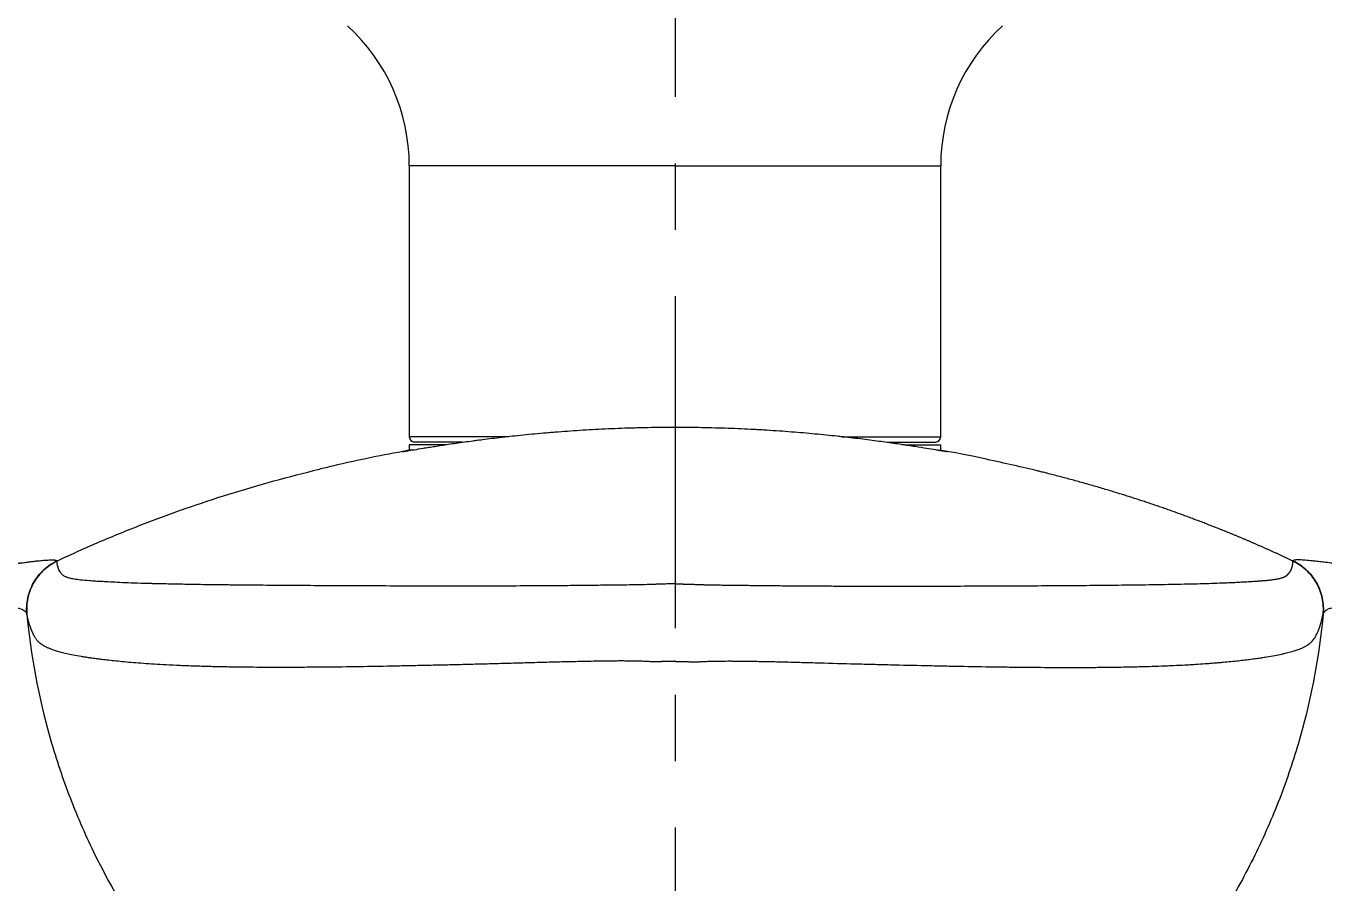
# Model space of a CAD drawing. Extents: x 1171 to 2300, y 0 to 827.
# Drawn here: x 1423.33 to 1472.18, y 258.04 to 290.29 of the extents above; entities that cross this region are included whole.
import ezdxf

# ---------------------------------------------------------------- set-up
doc = ezdxf.new("R2010")
doc.units = 0
doc.header["$LTSCALE"] = 10
doc.header["$MEASUREMENT"] = 0
doc.linetypes.add('CENTER', pattern=[2, 1.25, -0.25, 0.25, -0.25])
doc.layers.add('1', color=7, linetype='CONTINUOUS')

msp = doc.modelspace()

# ---------------------------------------------------------------- linework, layer by layer
at = {"layer": '1', "color": 1, "linetype": 'CENTER', "lineweight": -3}
msp.add_line((1447.754, 340.123), (1447.754, 182.282), dxfattribs=at)
at = {"layer": '1', "color": 7, "linetype": 'Continuous', "lineweight": -3}
for p, q in [((1437.754, 285.033), (1437.754, 274.833)), ((1447.754, 285.033), (1437.754, 285.033)), ((1447.754, 285.033), (1457.754, 285.033)), ((1457.754, 274.833), (1457.754, 285.033)), ((1441.493, 274.833), (1437.754, 274.833)), ((1439.755, 274.633), (1437.954, 274.633)), ((1454.037, 274.833), (1457.754, 274.833)), ((1455.746, 274.633), (1457.554, 274.633)), ((1437.754, 274.533), (1437.754, 274.315)), ((1439.142, 274.533), (1437.754, 274.533)), ((1456.467, 274.533), (1457.754, 274.533)), ((1457.754, 274.314), (1457.754, 274.533))]:
    msp.add_line(p, q, dxfattribs=at)
for centre, radius, start, end in [((1430.637, 285.033), 7.117, 0, 47.6589), ((1464.871, 285.033), 7.117, 132.3411, 180), ((1437.954, 274.833), 0.2, 180, 270), ((1457.554, 274.833), 0.2, 270, 0)]:
    msp.add_arc(centre, radius, start, end, dxfattribs=at)
for points, knots in [([(1437.504, 274.275), (1437.504, 274.275), (1437.508, 274.275), (1437.52, 274.276), (1437.528, 274.278), (1437.538, 274.279), (1437.545, 274.28), (1437.549, 274.281), (1437.586, 274.286), (1437.636, 274.295), (1437.766, 274.316), (1437.848, 274.33), (1438.042, 274.362), (1438.154, 274.381), (1438.315, 274.408), (1438.348, 274.413), (1438.417, 274.424), (1438.452, 274.43), (1438.56, 274.447), (1438.636, 274.459), (1438.873, 274.497), (1439.045, 274.523), (1439.415, 274.579), (1439.614, 274.608), (1439.932, 274.652), (1440.042, 274.667), (1440.211, 274.69), (1440.268, 274.698), (1440.385, 274.713), (1440.444, 274.72), (1440.741, 274.759), (1440.989, 274.789), (1441.504, 274.848), (1441.771, 274.877), (1442.326, 274.933), (1442.613, 274.96), (1442.947, 274.989), (1442.984, 274.992), (1443.059, 274.999), (1443.097, 275.002), (1443.21, 275.011), (1443.437, 275.029), (1443.667, 275.046), (1444.131, 275.079), (1444.446, 275.098), (1445.084, 275.132), (1445.409, 275.146), (1445.903, 275.164), (1446.069, 275.169), (1446.32, 275.176), (1446.404, 275.178), (1446.572, 275.182), (1446.656, 275.184), (1447.077, 275.191), (1447.415, 275.194), (1447.754, 275.194)], [0, 0, 0, 0, 0.030286, 0.030286, 0.045926, 0.053746, 0.053746, 0.061567, 0.061567, 0.124129, 0.124129, 0.186691, 0.186691, 0.249253, 0.249253, 0.264894, 0.264894, 0.280534, 0.280534, 0.311816, 0.311816, 0.374378, 0.374378, 0.43694, 0.43694, 0.468221, 0.468221, 0.483862, 0.483862, 0.499502, 0.499502, 0.562064, 0.562064, 0.624627, 0.624627, 0.687189, 0.687189, 0.695009, 0.695009, 0.702829, 0.702829, 0.71847, 0.749751, 0.749751, 0.812313, 0.812313, 0.874876, 0.874876, 0.906157, 0.906157, 0.921797, 0.921797, 0.937438, 0.937438, 1, 1, 1, 1]), ([(1447.754, 275.194), (1448.092, 275.194), (1448.428, 275.191), (1449.095, 275.179), (1449.425, 275.171), (1450.082, 275.147), (1450.407, 275.133), (1450.811, 275.111), (1450.891, 275.107), (1451.052, 275.098), (1451.132, 275.093), (1451.37, 275.078), (1451.527, 275.068), (1451.991, 275.036), (1452.293, 275.012), (1452.882, 274.962), (1453.168, 274.935), (1453.586, 274.893), (1453.723, 274.878), (1453.926, 274.856), (1453.994, 274.849), (1454.127, 274.834), (1454.192, 274.827), (1454.517, 274.789), (1454.765, 274.759), (1455.236, 274.699), (1455.46, 274.668), (1455.884, 274.609), (1456.084, 274.58), (1456.295, 274.548), (1456.318, 274.545), (1456.365, 274.538), (1456.433, 274.528), (1456.588, 274.504), (1456.712, 274.485), (1456.948, 274.447), (1457.091, 274.424), (1457.347, 274.382), (1457.461, 274.363), (1457.608, 274.339), (1457.653, 274.331), (1457.704, 274.323), (1457.715, 274.321), (1457.734, 274.318), (1457.763, 274.313), (1457.789, 274.308), (1457.872, 274.295), (1457.921, 274.287), (1457.987, 274.276), (1458.004, 274.274), (1458.004, 274.275), (1458.004, 274.275), (1458.004, 274.275)], [0, 0, 0, 0, 0.062425, 0.062425, 0.124851, 0.124851, 0.187276, 0.187276, 0.202883, 0.202883, 0.218489, 0.218489, 0.249702, 0.249702, 0.312127, 0.312127, 0.374553, 0.374553, 0.405765, 0.405765, 0.421372, 0.421372, 0.436978, 0.436978, 0.499404, 0.499404, 0.561829, 0.561829, 0.624254, 0.624254, 0.632058, 0.632058, 0.639861, 0.655467, 0.68668, 0.68668, 0.749105, 0.749105, 0.811531, 0.811531, 0.842744, 0.842744, 0.850547, 0.850547, 0.85835, 0.873956, 0.873956, 0.936382, 0.936382, 0.998807, 0.998807, 1, 1, 1, 1]), ([(1437.871, 274.342), (1437.378, 274.254), (1436.247, 274.041), (1435.18, 273.805), (1434.527, 273.645), (1434.365, 273.604)], [0, 0, 0, 0, 0.338996, 0.829838, 1, 1, 1, 1]), ([(1461.522, 273.515), (1461.479, 273.526), (1461.19, 273.598), (1460.58, 273.745), (1459.412, 273.998), (1458.56, 274.19), (1457.799, 274.316), (1457.799, 274.316)], [0, 0, 0, 0, 0.058575, 0.385306, 0.661932, 0.99996, 1, 1, 1, 1]), ([(1424.495, 270.156), (1424.757, 270.28), (1425.02, 270.402), (1425.548, 270.64), (1426.078, 270.874), (1426.612, 271.097), (1427.148, 271.315), (1427.417, 271.422), (1427.956, 271.632), (1428.227, 271.734), (1428.77, 271.934), (1429.042, 272.032), (1429.862, 272.318), (1430.411, 272.5), (1432.086, 273.022), (1433.221, 273.334), (1434.364, 273.608)], [0, 0, 0, 0, 0.082874, 0.082874, 0.165748, 0.248622, 0.248622, 0.331496, 0.331496, 0.41437, 0.41437, 0.497244, 0.497244, 0.662993, 0.662993, 1, 1, 1, 1]), ([(1471.012, 270.156), (1470.977, 270.172), (1470.908, 270.205), (1470.804, 270.254), (1470.7, 270.302), (1470.596, 270.35), (1470.492, 270.398), (1470.389, 270.445), (1470.285, 270.492), (1470.182, 270.538), (1470.079, 270.585), (1469.976, 270.63), (1469.874, 270.676), (1469.771, 270.721), (1469.669, 270.766), (1469.567, 270.81), (1469.465, 270.854), (1469.363, 270.898), (1469.262, 270.941), (1469.161, 270.984), (1469.059, 271.026), (1468.958, 271.069), (1468.858, 271.111), (1468.757, 271.152), (1468.657, 271.193), (1468.557, 271.234), (1468.457, 271.275), (1468.357, 271.315), (1468.257, 271.355), (1468.158, 271.394), (1468.059, 271.434), (1467.96, 271.472), (1467.861, 271.511), (1467.763, 271.549), (1467.665, 271.587), (1467.567, 271.625), (1467.469, 271.662), (1467.371, 271.699), (1467.274, 271.736), (1467.177, 271.772), (1467.08, 271.808), (1466.983, 271.844), (1466.886, 271.879), (1466.79, 271.914), (1466.694, 271.949), (1466.598, 271.983), (1466.503, 272.018), (1466.407, 272.052), (1466.312, 272.085), (1466.217, 272.118), (1466.122, 272.152), (1466.028, 272.184), (1465.934, 272.217), (1465.84, 272.249), (1465.746, 272.281), (1465.653, 272.312), (1465.559, 272.344), (1465.466, 272.375), (1465.374, 272.405), (1465.281, 272.436), (1465.189, 272.466), (1465.097, 272.496), (1465.005, 272.526), (1464.913, 272.555), (1464.822, 272.584), (1464.731, 272.613), (1464.64, 272.642), (1464.5, 272.686), (1464.31, 272.744), (1464.07, 272.817), (1463.831, 272.889), (1463.592, 272.959), (1463.353, 273.028), (1463.116, 273.095), (1462.878, 273.161), (1462.641, 273.226), (1462.405, 273.289), (1462.169, 273.351), (1461.934, 273.412), (1461.718, 273.467), (1461.581, 273.501), (1461.522, 273.516)], [0, 0, 0, 0, 0.011439, 0.022848, 0.034226, 0.045573, 0.056889, 0.068174, 0.079428, 0.090651, 0.101843, 0.113004, 0.124134, 0.135234, 0.146302, 0.157339, 0.168346, 0.179321, 0.190265, 0.201178, 0.212061, 0.222912, 0.233732, 0.244521, 0.255279, 0.266005, 0.276701, 0.287365, 0.297999, 0.308601, 0.319172, 0.329712, 0.34022, 0.350698, 0.361144, 0.371559, 0.381942, 0.392295, 0.402616, 0.412906, 0.423164, 0.433391, 0.443587, 0.453751, 0.463884, 0.473986, 0.484056, 0.494095, 0.504102, 0.514078, 0.524022, 0.533935, 0.543817, 0.553667, 0.563485, 0.573272, 0.583027, 0.592751, 0.602443, 0.612103, 0.621732, 0.631329, 0.640895, 0.650428, 0.659931, 0.669401, 0.67884, 0.688247, 0.713185, 0.738041, 0.762812, 0.7875, 0.812104, 0.836624, 0.86106, 0.885411, 0.909678, 0.933861, 0.957958, 0.981971, 1, 1, 1, 1]), ([(1422.129, 269.963), (1422.137, 269.964), (1422.152, 269.966), (1422.175, 269.969), (1422.198, 269.971), (1422.221, 269.974), (1422.244, 269.977), (1422.267, 269.98), (1422.29, 269.982), (1422.312, 269.985), (1422.334, 269.988), (1422.357, 269.99), (1422.379, 269.993), (1422.401, 269.996), (1422.423, 269.998), (1422.444, 270.001), (1422.466, 270.004), (1422.487, 270.006), (1422.509, 270.009), (1422.53, 270.011), (1422.551, 270.014), (1422.572, 270.017), (1422.593, 270.019), (1422.614, 270.022), (1422.635, 270.024), (1422.655, 270.027), (1422.676, 270.029), (1422.696, 270.032), (1422.716, 270.034), (1422.736, 270.037), (1422.756, 270.039), (1422.776, 270.042), (1422.795, 270.044), (1422.815, 270.046), (1422.834, 270.049), (1422.854, 270.051), (1422.873, 270.054), (1422.892, 270.056), (1422.911, 270.058), (1422.929, 270.061), (1422.948, 270.063), (1422.967, 270.065), (1422.985, 270.067), (1423.003, 270.07), (1423.021, 270.072), (1423.039, 270.074), (1423.057, 270.076), (1423.075, 270.079), (1423.092, 270.081), (1423.11, 270.083), (1423.127, 270.085), (1423.145, 270.087), (1423.162, 270.089), (1423.179, 270.091), (1423.257, 270.101), (1423.387, 270.117), (1423.552, 270.136), (1423.698, 270.153), (1423.826, 270.167), (1423.94, 270.178), (1424.05, 270.187), (1424.15, 270.194), (1424.239, 270.197), (1424.308, 270.198), (1424.355, 270.196), (1424.385, 270.194), (1424.405, 270.192), (1424.423, 270.19), (1424.44, 270.187), (1424.453, 270.184), (1424.463, 270.182), (1424.469, 270.179), (1424.475, 270.177), (1424.48, 270.174), (1424.484, 270.171), (1424.488, 270.168), (1424.49, 270.165), (1424.492, 270.162), (1424.493, 270.158), (1424.493, 270.156), (1424.494, 270.155)], [0, 0, 0, 0, 0.003459, 0.00693, 0.010414, 0.013911, 0.01742, 0.020942, 0.024476, 0.028023, 0.031583, 0.035155, 0.038741, 0.042339, 0.045949, 0.049572, 0.053208, 0.056857, 0.060518, 0.064193, 0.067879, 0.071579, 0.075291, 0.079016, 0.082754, 0.086504, 0.090267, 0.094042, 0.097831, 0.101632, 0.105445, 0.109271, 0.11311, 0.116961, 0.120825, 0.124702, 0.128591, 0.132492, 0.136406, 0.140333, 0.144271, 0.148223, 0.152186, 0.156162, 0.160151, 0.164152, 0.168165, 0.172191, 0.17623, 0.180281, 0.184345, 0.188421, 0.19251, 0.196611, 0.200725, 0.249692, 0.298987, 0.3486, 0.398529, 0.448781, 0.499354, 0.56643, 0.630425, 0.691342, 0.74919, 0.774255, 0.799326, 0.824404, 0.849485, 0.874566, 0.887649, 0.900613, 0.913457, 0.926182, 0.938786, 0.951271, 0.963635, 0.975878, 0.987999, 1, 1, 1, 1]), ([(1473.379, 269.963), (1473.097, 269.997), (1472.86, 270.026), (1472.451, 270.076), (1472.279, 270.097), (1472.093, 270.12), (1472.058, 270.124), (1471.989, 270.132), (1471.89, 270.144), (1471.803, 270.154), (1471.642, 270.171), (1471.553, 270.179), (1471.457, 270.187), (1471.438, 270.188), (1471.403, 270.191), (1471.352, 270.194), (1471.249, 270.198), (1471.183, 270.198), (1471.143, 270.196), (1471.141, 270.196), (1471.136, 270.195), (1471.129, 270.195), (1471.114, 270.194), (1471.085, 270.191), (1471.064, 270.187), (1471.029, 270.177), (1471.015, 270.168), (1471.014, 270.155)], [0, 0, 0, 0, 0.125, 0.125, 0.25, 0.25, 0.28125, 0.28125, 0.3125, 0.375, 0.375, 0.5, 0.5, 0.53125, 0.53125, 0.5625, 0.625, 0.75, 0.75, 0.757813, 0.757813, 0.765625, 0.78125, 0.8125, 0.875, 0.875, 1, 1, 1, 1]), ([(1423.36, 268.165), (1423.352, 268.26), (1423.349, 268.357), (1423.36, 268.556), (1423.373, 268.656), (1423.415, 268.857), (1423.444, 268.956), (1423.517, 269.151), (1423.562, 269.247), (1423.666, 269.429), (1423.725, 269.516), (1423.855, 269.679), (1423.926, 269.755), (1424.077, 269.893), (1424.157, 269.955), (1424.322, 270.066), (1424.407, 270.114), (1424.494, 270.155)], [0, 0, 0, 0, 0.125, 0.125, 0.25, 0.25, 0.375, 0.375, 0.5, 0.5, 0.625, 0.625, 0.75, 0.75, 0.875, 0.875, 1, 1, 1, 1]), ([(1424.498, 270.156), (1424.411, 270.115), (1424.326, 270.067), (1424.16, 269.957), (1424.08, 269.894), (1423.929, 269.756), (1423.857, 269.68), (1423.727, 269.518), (1423.667, 269.43), (1423.563, 269.248), (1423.518, 269.153), (1423.445, 268.957), (1423.416, 268.857), (1423.374, 268.657), (1423.361, 268.556), (1423.35, 268.357), (1423.352, 268.259), (1423.361, 268.164)], [0, 0, 0, 0, 0.125, 0.125, 0.25, 0.25, 0.375, 0.375, 0.5, 0.5, 0.625, 0.625, 0.75, 0.75, 0.875, 0.875, 1, 1, 1, 1]), ([(1447.754, 269.296), (1447.694, 269.296), (1447.635, 269.295), (1447.516, 269.293), (1447.457, 269.291), (1447.339, 269.287), (1447.281, 269.285), (1447.164, 269.282), (1447.106, 269.28), (1446.99, 269.276), (1446.932, 269.274), (1446.817, 269.27), (1446.76, 269.268), (1446.59, 269.263), (1446.477, 269.261), (1446.252, 269.256), (1446.14, 269.255), (1445.918, 269.251), (1445.807, 269.25), (1445.585, 269.247), (1445.475, 269.246), (1445.254, 269.243), (1445.144, 269.242), (1444.815, 269.239), (1444.595, 269.236), (1444.158, 269.231), (1443.94, 269.229), (1443.612, 269.226), (1443.504, 269.225), (1443.286, 269.223), (1443.177, 269.222), (1442.851, 269.22), (1442.634, 269.218), (1441.985, 269.215), (1441.339, 269.213), (1440.698, 269.213), (1440.272, 269.212), (1440.06, 269.212), (1439.424, 269.212), (1439.003, 269.212), (1438.375, 269.213), (1438.166, 269.213), (1437.751, 269.214), (1437.544, 269.214), (1436.924, 269.215), (1436.515, 269.216), (1436.007, 269.218), (1435.906, 269.218), (1435.703, 269.219), (1435.501, 269.22), (1435.301, 269.221), (1435.101, 269.222), (1435.002, 269.222), (1434.509, 269.225), (1434.124, 269.227), (1433.372, 269.232), (1433.005, 269.234), (1432.294, 269.24), (1431.949, 269.243), (1431.532, 269.247), (1431.449, 269.248), (1431.285, 269.25), (1431.204, 269.25), (1431.044, 269.252), (1430.965, 269.253), (1430.809, 269.255), (1430.732, 269.256), (1430.353, 269.26), (1430.066, 269.264), (1429.661, 269.27), (1429.529, 269.273), (1429.275, 269.277), (1429.152, 269.279), (1428.793, 269.286), (1428.569, 269.291), (1428.308, 269.297), (1428.256, 269.298), (1428.155, 269.301), (1428.106, 269.302), (1427.961, 269.306), (1427.868, 269.308), (1427.6, 269.316), (1427.436, 269.322), (1427.132, 269.333), (1426.992, 269.339), (1426.734, 269.35), (1426.616, 269.356), (1426.396, 269.368), (1426.295, 269.373), (1426.108, 269.384), (1426.022, 269.389), (1425.902, 269.397), (1425.864, 269.4), (1425.791, 269.405), (1425.756, 269.407), (1425.587, 269.42), (1425.475, 269.43), (1425.284, 269.451), (1425.207, 269.461), (1425.076, 269.483), (1425.024, 269.494), (1424.936, 269.517), (1424.9, 269.527), (1424.808, 269.56), (1424.768, 269.582), (1424.708, 269.629), (1424.686, 269.653), (1424.654, 269.69), (1424.644, 269.702), (1424.625, 269.726), (1424.598, 269.764), (1424.577, 269.802), (1424.515, 269.933), (1424.499, 270.043), (1424.498, 270.156)], [0, 0, 0, 0, 0.001953, 0.001953, 0.003906, 0.003906, 0.005859, 0.005859, 0.007812, 0.007812, 0.009766, 0.009766, 0.011719, 0.011719, 0.015625, 0.015625, 0.019531, 0.019531, 0.023437, 0.023437, 0.027344, 0.027344, 0.03125, 0.03125, 0.039062, 0.039062, 0.046875, 0.046875, 0.050781, 0.050781, 0.054687, 0.054687, 0.0625, 0.0625, 0.078125, 0.085937, 0.085937, 0.09375, 0.09375, 0.109375, 0.109375, 0.117187, 0.117187, 0.125, 0.125, 0.140625, 0.140625, 0.144531, 0.144531, 0.148437, 0.152344, 0.152344, 0.15625, 0.15625, 0.171875, 0.171875, 0.1875, 0.1875, 0.203125, 0.203125, 0.207031, 0.207031, 0.210937, 0.210937, 0.214844, 0.214844, 0.21875, 0.21875, 0.234375, 0.234375, 0.242187, 0.242187, 0.25, 0.25, 0.265625, 0.265625, 0.269531, 0.269531, 0.273437, 0.273437, 0.28125, 0.28125, 0.296875, 0.296875, 0.3125, 0.3125, 0.328125, 0.328125, 0.34375, 0.34375, 0.359375, 0.359375, 0.367187, 0.367187, 0.375, 0.375, 0.40625, 0.40625, 0.4375, 0.4375, 0.46875, 0.46875, 0.5, 0.5, 0.5625, 0.5625, 0.625, 0.625, 0.65625, 0.65625, 0.6875, 0.75, 0.75, 1, 1, 1, 1]), ([(1447.754, 269.296), (1447.764, 269.296), (1447.785, 269.296), (1447.815, 269.296), (1447.845, 269.295), (1447.874, 269.295), (1447.903, 269.294), (1447.931, 269.294), (1447.959, 269.293), (1447.986, 269.293), (1448.013, 269.292), (1448.039, 269.291), (1448.064, 269.29), (1448.117, 269.289), (1448.198, 269.286), (1448.31, 269.283), (1448.409, 269.28), (1448.495, 269.277), (1448.566, 269.274), (1448.638, 269.272), (1448.711, 269.27), (1448.785, 269.267), (1448.859, 269.265), (1448.935, 269.263), (1449.011, 269.261), (1449.124, 269.259), (1449.277, 269.256), (1449.475, 269.253), (1449.686, 269.25), (1449.912, 269.247), (1450.154, 269.244), (1450.397, 269.242), (1450.641, 269.239), (1450.888, 269.236), (1451.149, 269.234), (1451.426, 269.231), (1451.821, 269.227), (1452.352, 269.222), (1452.969, 269.218), (1453.585, 269.215), (1454.196, 269.214), (1454.864, 269.213), (1455.518, 269.212), (1456.15, 269.212), (1456.754, 269.212), (1457.396, 269.213), (1458.226, 269.214), (1459.263, 269.217), (1460.239, 269.221), (1461.01, 269.225), (1461.562, 269.228), (1462.128, 269.232), (1462.69, 269.236), (1463.242, 269.24), (1463.782, 269.245), (1464.316, 269.25), (1464.839, 269.256), (1465.348, 269.263), (1465.839, 269.27), (1466.333, 269.279), (1466.823, 269.288), (1467.302, 269.299), (1467.749, 269.311), (1468.161, 269.325), (1468.478, 269.337), (1468.728, 269.348), (1468.93, 269.358), (1469.135, 269.369), (1469.339, 269.38), (1469.537, 269.392), (1469.697, 269.403), (1469.823, 269.413), (1469.919, 269.421), (1470.006, 269.428), (1470.085, 269.436), (1470.157, 269.444), (1470.222, 269.451), (1470.281, 269.459), (1470.338, 269.468), (1470.397, 269.477), (1470.458, 269.489), (1470.517, 269.502), (1470.574, 269.517), (1470.618, 269.531), (1470.652, 269.543), (1470.677, 269.553), (1470.699, 269.563), (1470.72, 269.574), (1470.738, 269.585), (1470.755, 269.596), (1470.771, 269.607), (1470.786, 269.619), (1470.8, 269.631), (1470.813, 269.644), (1470.825, 269.656), (1470.837, 269.669), (1470.849, 269.683), (1470.86, 269.696), (1470.871, 269.71), (1470.882, 269.724), (1470.892, 269.739), (1470.902, 269.754), (1470.911, 269.769), (1470.92, 269.784), (1470.929, 269.8), (1470.937, 269.816), (1470.945, 269.832), (1470.953, 269.849), (1470.96, 269.866), (1470.966, 269.883), (1470.972, 269.901), (1470.978, 269.918), (1470.983, 269.937), (1470.988, 269.955), (1470.992, 269.974), (1470.996, 269.993), (1470.999, 270.012), (1471.002, 270.032), (1471.004, 270.052), (1471.007, 270.072), (1471.008, 270.093), (1471.009, 270.114), (1471.01, 270.135), (1471.01, 270.149), (1471.01, 270.156)], [0, 0, 0, 0, 0.000369, 0.000731, 0.001086, 0.001435, 0.001777, 0.002112, 0.002441, 0.002764, 0.003081, 0.003392, 0.003697, 0.003996, 0.005272, 0.006595, 0.007978, 0.008822, 0.009671, 0.010527, 0.011392, 0.012267, 0.013153, 0.014053, 0.014966, 0.015894, 0.018088, 0.02044, 0.022964, 0.025667, 0.028555, 0.031632, 0.0344, 0.037353, 0.040493, 0.04382, 0.047334, 0.054732, 0.063024, 0.069714, 0.077149, 0.085331, 0.094262, 0.101269, 0.108801, 0.116861, 0.125453, 0.140359, 0.156906, 0.164183, 0.171844, 0.179889, 0.18832, 0.196506, 0.204969, 0.213704, 0.222709, 0.231979, 0.241511, 0.251304, 0.262838, 0.27488, 0.287442, 0.300525, 0.314122, 0.32193, 0.330782, 0.340679, 0.351622, 0.363611, 0.376642, 0.384657, 0.392611, 0.400505, 0.40834, 0.416116, 0.423832, 0.43149, 0.439087, 0.448467, 0.459398, 0.471879, 0.485909, 0.501486, 0.510672, 0.520031, 0.529564, 0.53927, 0.549149, 0.5592, 0.569422, 0.579815, 0.590379, 0.601114, 0.612019, 0.623094, 0.634337, 0.645749, 0.657329, 0.669077, 0.680992, 0.693074, 0.705322, 0.717736, 0.730315, 0.743058, 0.755966, 0.769037, 0.782271, 0.795668, 0.809227, 0.822947, 0.836828, 0.850869, 0.86507, 0.879431, 0.893951, 0.908629, 0.923465, 0.938459, 0.95361, 0.968917, 0.984381, 1, 1, 1, 1]), ([(1471.011, 270.156), (1471.097, 270.115), (1471.183, 270.067), (1471.348, 269.957), (1471.428, 269.894), (1471.58, 269.756), (1471.651, 269.68), (1471.782, 269.518), (1471.841, 269.43), (1471.945, 269.248), (1471.99, 269.153), (1472.064, 268.957), (1472.093, 268.857), (1472.135, 268.657), (1472.148, 268.556), (1472.159, 268.357), (1472.156, 268.259), (1472.148, 268.164)], [0, 0, 0, 0, 0.125, 0.125, 0.25, 0.25, 0.375, 0.375, 0.5, 0.5, 0.625, 0.625, 0.75, 0.75, 0.875, 0.875, 1, 1, 1, 1]), ([(1472.148, 268.164), (1472.156, 268.26), (1472.159, 268.357), (1472.148, 268.556), (1472.135, 268.657), (1472.093, 268.857), (1472.064, 268.957), (1471.99, 269.152), (1471.946, 269.247), (1471.842, 269.43), (1471.782, 269.517), (1471.652, 269.68), (1471.581, 269.755), (1471.43, 269.894), (1471.35, 269.956), (1471.184, 270.066), (1471.099, 270.115), (1471.013, 270.155)], [0, 0, 0, 0, 0.125, 0.125, 0.25, 0.25, 0.375, 0.375, 0.5, 0.5, 0.625, 0.625, 0.75, 0.75, 0.875, 0.875, 1, 1, 1, 1]), ([(1421.043, 268.241), (1421.315, 268.276), (1421.545, 268.305), (1421.796, 268.333), (1421.844, 268.339), (1421.936, 268.349), (1422.07, 268.362), (1422.188, 268.373), (1422.408, 268.391), (1422.532, 268.399), (1422.743, 268.404), (1422.831, 268.403), (1422.926, 268.395), (1422.944, 268.394), (1422.978, 268.39), (1423.028, 268.383), (1423.071, 268.373), (1423.151, 268.352), (1423.194, 268.333), (1423.235, 268.307), (1423.24, 268.304), (1423.249, 268.298), (1423.262, 268.289), (1423.29, 268.266), (1423.31, 268.245), (1423.344, 268.205), (1423.358, 268.18), (1423.36, 268.165)], [0, 0, 0, 0, 0.125, 0.125, 0.15625, 0.15625, 0.1875, 0.25, 0.25, 0.375, 0.375, 0.5, 0.5, 0.53125, 0.53125, 0.5625, 0.625, 0.625, 0.75, 0.75, 0.765625, 0.765625, 0.78125, 0.8125, 0.875, 0.875, 1, 1, 1, 1]), ([(1474.465, 268.241), (1474.457, 268.242), (1474.441, 268.244), (1474.416, 268.247), (1474.392, 268.25), (1474.368, 268.253), (1474.344, 268.256), (1474.321, 268.259), (1474.297, 268.262), (1474.274, 268.265), (1474.251, 268.268), (1474.228, 268.271), (1474.206, 268.274), (1474.183, 268.277), (1474.161, 268.279), (1474.139, 268.282), (1474.117, 268.285), (1474.095, 268.288), (1474.074, 268.29), (1474.052, 268.293), (1474.031, 268.295), (1474.01, 268.298), (1473.989, 268.301), (1473.969, 268.303), (1473.948, 268.306), (1473.928, 268.308), (1473.908, 268.31), (1473.888, 268.313), (1473.868, 268.315), (1473.849, 268.317), (1473.829, 268.32), (1473.81, 268.322), (1473.791, 268.324), (1473.772, 268.326), (1473.753, 268.328), (1473.735, 268.33), (1473.716, 268.332), (1473.698, 268.335), (1473.68, 268.337), (1473.662, 268.339), (1473.644, 268.34), (1473.627, 268.342), (1473.609, 268.344), (1473.592, 268.346), (1473.575, 268.348), (1473.558, 268.35), (1473.541, 268.351), (1473.524, 268.353), (1473.508, 268.355), (1473.491, 268.357), (1473.475, 268.358), (1473.459, 268.36), (1473.443, 268.361), (1473.427, 268.363), (1473.412, 268.364), (1473.396, 268.366), (1473.381, 268.367), (1473.366, 268.369), (1473.35, 268.37), (1473.336, 268.372), (1473.321, 268.373), (1473.306, 268.374), (1473.292, 268.375), (1473.277, 268.377), (1473.263, 268.378), (1473.249, 268.379), (1473.235, 268.38), (1473.174, 268.385), (1473.074, 268.392), (1472.948, 268.399), (1472.838, 268.403), (1472.743, 268.403), (1472.66, 268.401), (1472.57, 268.395), (1472.481, 268.384), (1472.397, 268.364), (1472.328, 268.339), (1472.282, 268.314), (1472.248, 268.291), (1472.226, 268.272), (1472.207, 268.255), (1472.195, 268.241), (1472.186, 268.23), (1472.178, 268.221), (1472.171, 268.211), (1472.165, 268.203), (1472.16, 268.194), (1472.156, 268.187), (1472.153, 268.18), (1472.15, 268.174), (1472.149, 268.169), (1472.148, 268.166), (1472.148, 268.165)], [0, 0, 0, 0, 0.00363, 0.007265, 0.010903, 0.014547, 0.018194, 0.021846, 0.025503, 0.029163, 0.032828, 0.036498, 0.040171, 0.04385, 0.047533, 0.05122, 0.054912, 0.058608, 0.062308, 0.066012, 0.069721, 0.073434, 0.077151, 0.080873, 0.084599, 0.08833, 0.092065, 0.095804, 0.099548, 0.103296, 0.107048, 0.110805, 0.114566, 0.118332, 0.122101, 0.125876, 0.129654, 0.133437, 0.137224, 0.141016, 0.144812, 0.148612, 0.152416, 0.156225, 0.160038, 0.163855, 0.167676, 0.171502, 0.175331, 0.179165, 0.183003, 0.186846, 0.190692, 0.194543, 0.198398, 0.202257, 0.20612, 0.209988, 0.21386, 0.217736, 0.221617, 0.225501, 0.22939, 0.233284, 0.237181, 0.241083, 0.244989, 0.248899, 0.292678, 0.335532, 0.37746, 0.418455, 0.458502, 0.497596, 0.562596, 0.626033, 0.687914, 0.748235, 0.77632, 0.811159, 0.83993, 0.860919, 0.874122, 0.890525, 0.906324, 0.921519, 0.93611, 0.950097, 0.96348, 0.976258, 0.988432, 1, 1, 1, 1]), ([(1423.361, 268.164), (1423.504, 266.612), (1423.792, 265.075), (1424.423, 262.826), (1424.668, 262.085), (1425.22, 260.629), (1425.529, 259.913), (1426.548, 257.811), (1427.351, 256.471), (1429.176, 253.948), (1430.198, 252.767), (1431.318, 251.684)], [0, 0, 0, 0, 0.25, 0.25, 0.375, 0.375, 0.5, 0.5, 0.75, 0.75, 1, 1, 1, 1]), ([(1447.754, 266.38), (1447.749, 266.38), (1447.738, 266.38), (1447.721, 266.379), (1447.704, 266.379), (1447.686, 266.378), (1447.667, 266.377), (1447.648, 266.376), (1447.627, 266.375), (1447.598, 266.374), (1447.56, 266.373), (1447.516, 266.372), (1447.474, 266.372), (1447.429, 266.372), (1447.378, 266.371), (1447.322, 266.37), (1447.272, 266.369), (1447.228, 266.367), (1447.189, 266.365), (1447.145, 266.363), (1447.09, 266.362), (1447.024, 266.361), (1446.952, 266.362), (1446.883, 266.364), (1446.816, 266.367), (1446.735, 266.371), (1446.639, 266.376), (1446.524, 266.38), (1446.394, 266.384), (1446.248, 266.388), (1446.083, 266.39), (1445.909, 266.392), (1445.721, 266.393), (1445.516, 266.392), (1445.292, 266.39), (1445.04, 266.387), (1444.755, 266.382), (1444.434, 266.376), (1444.087, 266.369), (1443.64, 266.359), (1443.07, 266.344), (1442.438, 266.326), (1441.805, 266.309), (1441.179, 266.292), (1440.494, 266.274), (1439.825, 266.257), (1439.179, 266.241), (1438.56, 266.227), (1437.9, 266.213), (1437.048, 266.196), (1435.981, 266.176), (1434.913, 266.162), (1433.985, 266.154), (1433.21, 266.15), (1432.502, 266.15), (1431.869, 266.154), (1431.315, 266.16), (1430.758, 266.169), (1430.203, 266.181), (1429.653, 266.198), (1429.115, 266.219), (1428.614, 266.243), (1428.156, 266.269), (1427.746, 266.297), (1427.371, 266.326), (1427.028, 266.357), (1426.716, 266.387), (1426.432, 266.418), (1426.233, 266.442), (1426.097, 266.459), (1426.009, 266.47), (1425.908, 266.483), (1425.796, 266.499), (1425.674, 266.517), (1425.545, 266.537), (1425.343, 266.57), (1425.105, 266.614), (1424.896, 266.658), (1424.752, 266.692), (1424.653, 266.717), (1424.563, 266.741), (1424.48, 266.765), (1424.405, 266.789), (1424.336, 266.812), (1424.273, 266.835), (1424.216, 266.858), (1424.164, 266.88), (1424.117, 266.902), (1424.074, 266.923), (1424.034, 266.944), (1423.999, 266.964), (1423.966, 266.984), (1423.937, 267.003), (1423.91, 267.022), (1423.885, 267.04), (1423.862, 267.058), (1423.834, 267.081), (1423.802, 267.11), (1423.767, 267.145), (1423.735, 267.18), (1423.707, 267.217), (1423.681, 267.255), (1423.658, 267.293), (1423.639, 267.33), (1423.623, 267.363), (1423.609, 267.393), (1423.597, 267.419), (1423.585, 267.443), (1423.575, 267.467), (1423.564, 267.491), (1423.553, 267.516), (1423.542, 267.541), (1423.531, 267.568), (1423.52, 267.594), (1423.51, 267.621), (1423.499, 267.649), (1423.489, 267.676), (1423.476, 267.713), (1423.46, 267.76), (1423.441, 267.818), (1423.422, 267.883), (1423.408, 267.939), (1423.397, 267.984), (1423.389, 268.017), (1423.383, 268.046), (1423.378, 268.072), (1423.373, 268.096), (1423.369, 268.116), (1423.366, 268.134), (1423.363, 268.15), (1423.362, 268.16), (1423.361, 268.164)], [0, 0, 0, 0, 0.000185, 0.000378, 0.00058, 0.00079, 0.00101, 0.001239, 0.001478, 0.001728, 0.002272, 0.002796, 0.003287, 0.003731, 0.004393, 0.005053, 0.005715, 0.00613, 0.006589, 0.007101, 0.007668, 0.008536, 0.009382, 0.010199, 0.010982, 0.01172, 0.013027, 0.014369, 0.01575, 0.017576, 0.019501, 0.021533, 0.023678, 0.026118, 0.028739, 0.031544, 0.035002, 0.038769, 0.04285, 0.04725, 0.054594, 0.063006, 0.06972, 0.07718, 0.085391, 0.094354, 0.101346, 0.108895, 0.117005, 0.12568, 0.140583, 0.157336, 0.167061, 0.177633, 0.189055, 0.197036, 0.205395, 0.214131, 0.223241, 0.232718, 0.242562, 0.25277, 0.262149, 0.27142, 0.280584, 0.28964, 0.29859, 0.307437, 0.316182, 0.318821, 0.322075, 0.325943, 0.330423, 0.335512, 0.341208, 0.347512, 0.363882, 0.378855, 0.386292, 0.39363, 0.40087, 0.408013, 0.415059, 0.422008, 0.428859, 0.435614, 0.442272, 0.448833, 0.455298, 0.461667, 0.46794, 0.474118, 0.4802, 0.486187, 0.492078, 0.497874, 0.503576, 0.515012, 0.526945, 0.539374, 0.552298, 0.565718, 0.580349, 0.593869, 0.606281, 0.617585, 0.62778, 0.637121, 0.64685, 0.656967, 0.667472, 0.678364, 0.689644, 0.701311, 0.713366, 0.725809, 0.73864, 0.751858, 0.776788, 0.805776, 0.838824, 0.875932, 0.895387, 0.913424, 0.930045, 0.945249, 0.959035, 0.971403, 0.982353, 0.991885, 1, 1, 1, 1]), ([(1447.754, 266.38), (1447.769, 266.38), (1447.784, 266.379), (1447.819, 266.378), (1447.837, 266.377), (1447.869, 266.376), (1447.886, 266.375), (1447.904, 266.374), (1447.917, 266.374), (1447.923, 266.374), (1447.944, 266.373), (1447.959, 266.373), (1447.982, 266.372), (1447.99, 266.372), (1448.003, 266.372), (1448.007, 266.372), (1448.016, 266.372), (1448.054, 266.372), (1448.089, 266.372), (1448.15, 266.371), (1448.179, 266.37), (1448.235, 266.369), (1448.276, 266.367), (1448.316, 266.365), (1448.343, 266.364), (1448.357, 266.364), (1448.399, 266.362), (1448.443, 266.361), (1448.497, 266.361), (1448.521, 266.362), (1448.537, 266.362), (1448.545, 266.362), (1448.585, 266.363), (1448.635, 266.365), (1448.694, 266.368), (1448.719, 266.369), (1448.735, 266.37), (1448.744, 266.37), (1448.817, 266.373), (1448.881, 266.376), (1449.006, 266.381), (1449.128, 266.385), (1449.247, 266.387), (1449.365, 266.39), (1449.423, 266.39), (1449.598, 266.392), (1449.77, 266.393), (1449.94, 266.392), (1450.053, 266.392), (1450.109, 266.391), (1450.278, 266.39), (1450.391, 266.388), (1450.614, 266.385), (1450.726, 266.383), (1450.949, 266.379), (1451.116, 266.376), (1451.284, 266.372), (1451.396, 266.37), (1451.452, 266.369), (1451.62, 266.365), (1451.732, 266.362), (1451.957, 266.357), (1452.07, 266.354), (1452.296, 266.348), (1452.466, 266.343), (1452.636, 266.338), (1452.749, 266.335), (1452.805, 266.334), (1452.974, 266.329), (1453.086, 266.326), (1453.648, 266.31), (1454.317, 266.292), (1454.981, 266.275), (1455.423, 266.264), (1455.644, 266.258), (1456.303, 266.242), (1456.961, 266.227), (1457.613, 266.213), (1458.047, 266.204), (1458.264, 266.2), (1458.912, 266.187), (1459.342, 266.18), (1459.876, 266.172), (1459.983, 266.171), (1460.196, 266.168), (1460.303, 266.166), (1460.515, 266.164), (1460.621, 266.163), (1460.831, 266.16), (1460.936, 266.159), (1461.458, 266.154), (1461.868, 266.152), (1462.469, 266.15), (1462.766, 266.15), (1463.058, 266.151), (1463.251, 266.152), (1463.347, 266.152), (1463.633, 266.154), (1463.82, 266.156), (1464.191, 266.16), (1464.373, 266.163), (1464.642, 266.167), (1464.732, 266.169), (1464.864, 266.172), (1464.908, 266.173), (1464.996, 266.175), (1465.126, 266.178), (1465.254, 266.181), (1465.422, 266.185), (1465.504, 266.188), (1465.75, 266.195), (1465.988, 266.203), (1466.217, 266.212), (1466.367, 266.218), (1466.442, 266.222), (1466.661, 266.231), (1466.873, 266.242), (1467.076, 266.253), (1467.209, 266.261), (1467.274, 266.265), (1467.467, 266.277), (1467.653, 266.29), (1467.83, 266.303), (1467.946, 266.311), (1468.003, 266.316), (1468.115, 266.325), (1468.17, 266.33), (1468.278, 266.339), (1468.331, 266.343), (1468.486, 266.357), (1468.584, 266.367), (1468.869, 266.395), (1469.129, 266.424), (1469.397, 266.457), (1469.505, 266.471), (1469.575, 266.48), (1469.609, 266.485), (1469.71, 266.499), (1469.775, 266.508), (1469.898, 266.527), (1469.957, 266.536), (1470.128, 266.564), (1470.233, 266.583), (1470.426, 266.619), (1470.558, 266.647), (1470.676, 266.673), (1470.751, 266.691), (1470.788, 266.7), (1470.961, 266.744), (1471.136, 266.797), (1471.27, 266.848), (1471.351, 266.883), (1471.388, 266.9), (1471.456, 266.933), (1471.501, 266.959), (1471.541, 266.983), (1471.566, 267), (1471.578, 267.008), (1471.612, 267.032), (1471.643, 267.055), (1471.671, 267.078), (1471.688, 267.094), (1471.696, 267.101), (1471.768, 267.169), (1471.81, 267.226), (1471.851, 267.296), (1471.858, 267.31), (1471.873, 267.337), (1471.879, 267.35), (1471.899, 267.39), (1471.91, 267.416), (1471.927, 267.453), (1471.933, 267.466), (1471.944, 267.49), (1471.96, 267.526), (1471.974, 267.561), (1472.002, 267.63), (1472.019, 267.674), (1472.063, 267.802), (1472.086, 267.881), (1472.122, 268.029), (1472.136, 268.098), (1472.147, 268.164)], [0, 0, 0, 0, 0.000977, 0.000977, 0.001953, 0.001953, 0.002441, 0.002686, 0.002686, 0.00293, 0.00293, 0.003418, 0.003418, 0.003662, 0.003662, 0.003784, 0.003784, 0.003906, 0.004883, 0.004883, 0.005859, 0.005859, 0.006836, 0.007324, 0.007324, 0.007812, 0.007812, 0.008789, 0.009277, 0.009521, 0.009521, 0.009766, 0.009766, 0.010742, 0.01123, 0.011475, 0.011475, 0.011719, 0.011719, 0.013672, 0.013672, 0.015625, 0.017578, 0.017578, 0.019531, 0.019531, 0.023437, 0.025391, 0.025391, 0.027344, 0.027344, 0.03125, 0.03125, 0.035156, 0.035156, 0.039062, 0.041016, 0.041016, 0.042969, 0.042969, 0.046875, 0.046875, 0.050781, 0.050781, 0.054687, 0.056641, 0.056641, 0.058594, 0.058594, 0.0625, 0.0625, 0.078125, 0.085937, 0.085937, 0.09375, 0.09375, 0.109375, 0.117187, 0.117187, 0.125, 0.125, 0.140625, 0.140625, 0.144531, 0.144531, 0.148437, 0.148437, 0.152344, 0.152344, 0.15625, 0.15625, 0.171875, 0.171875, 0.179687, 0.183594, 0.183594, 0.1875, 0.1875, 0.195312, 0.195312, 0.203125, 0.203125, 0.207031, 0.207031, 0.208984, 0.208984, 0.210937, 0.214844, 0.214844, 0.21875, 0.21875, 0.226562, 0.230469, 0.230469, 0.234375, 0.234375, 0.242187, 0.246094, 0.246094, 0.25, 0.25, 0.257812, 0.261719, 0.261719, 0.265625, 0.265625, 0.269531, 0.269531, 0.273437, 0.273437, 0.28125, 0.28125, 0.296875, 0.304687, 0.308594, 0.308594, 0.3125, 0.3125, 0.320312, 0.320312, 0.328125, 0.328125, 0.34375, 0.34375, 0.359375, 0.367187, 0.367187, 0.375, 0.375, 0.40625, 0.421875, 0.421875, 0.4375, 0.4375, 0.453125, 0.460937, 0.460937, 0.46875, 0.46875, 0.484375, 0.492187, 0.492187, 0.5, 0.5, 0.5625, 0.5625, 0.578125, 0.578125, 0.59375, 0.59375, 0.625, 0.625, 0.640625, 0.640625, 0.65625, 0.6875, 0.6875, 0.75, 0.75, 0.875, 0.875, 1, 1, 1, 1]), ([(1472.148, 268.164), (1472.004, 266.612), (1471.717, 265.074), (1471.085, 262.825), (1470.841, 262.085), (1470.288, 260.629), (1469.979, 259.914), (1469.3, 258.513), (1468.929, 257.827), (1468.13, 256.491), (1467.702, 255.84), (1466.333, 253.948), (1465.31, 252.767), (1464.19, 251.684)], [0, 0, 0, 0, 0.25, 0.25, 0.375, 0.375, 0.5, 0.5, 0.625, 0.625, 0.75, 0.75, 1, 1, 1, 1])]:
    msp.add_open_spline(points, degree=3, knots=knots, dxfattribs=at)
for points in [[(1424.497, 270.156), (1424.497, 270.156), (1424.497, 270.156), (1424.497, 270.156)], [(1471.011, 270.156), (1471.011, 270.156), (1471.011, 270.156), (1471.011, 270.156)], [(1423.36, 268.164), (1423.36, 268.164), (1423.36, 268.164), (1423.36, 268.164)], [(1472.148, 268.164), (1472.148, 268.164), (1472.148, 268.164), (1472.148, 268.164)]]:
    msp.add_open_spline(points, degree=3, dxfattribs=at)

doc.saveas('drawing.dxf')
